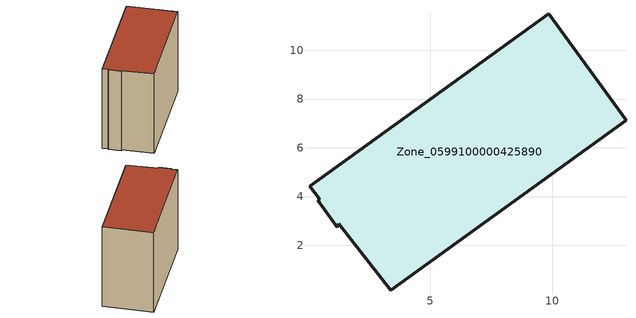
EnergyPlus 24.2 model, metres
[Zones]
Zone_0599100000425890
 floor ground (C_G): 3.38,0.15 1.25,2.88 1.19,2.75 0.39,3.84 0.46,3.9 0.05,4.42 9.86,11.5 13.03,7.13 z0
 wall outside (C_F): 9.86,11.5 0.05,4.42 0.46,3.9 0.39,3.84 1.19,2.75 1.25,2.88 3.38,0.15 13.03,7.13 9.86,11.5 z0:9.7
 roof outside (C_R): 1.25,2.88 3.38,0.15 13.03,7.13 9.86,11.5 0.05,4.42 0.46,3.9 0.39,3.84 1.19,2.75 z9.7
[BUILDING]
Pand.0599100000425890: North Axis=0; Terrain=City; Loads Convergence Tolerance Value=0.04; Temperature Convergence Tolerance Value=0.4; Solar Distribution=FullExterior; Maximum Number of Warmup Days=25; Minimum Number of Warmup Days=1
[Site:Location]
Rotterdam.The.Hague.AP_ZH_NLD Design_Conditions: Latitude=51.96; Longitude=4.45; Time Zone=1; Elevation=-4.5
[SITE:GROUNDTEMPERATURE:BUILDINGSURFACE]
18, 18, 18, 18, 18, 18, 18, 18, 18, 18, 18, 18
[MATERIAL] Thermal Absorptance=0.9; Solar Absorptance=0.7; Visible Absorptance=0.7
Name | Roughness | Thickness | Conductivity | Density | Specific Heat
G.TI.2006-2014 | MediumSmooth | 0.15 | 0.06 | 540 | 1210
F.TI.2006-2014 | Rough | 0.3 | 0.12 | 1920 | 840
R.TI.2006-2014 | MediumRough | 0.2 | 0.08 | 1500 | 1000
[CONSTRUCTION]
C_G: G.TI.2006-2014
C_F: F.TI.2006-2014
C_R: R.TI.2006-2014
[ZONE]
Zone_0599100000425890: Type=1; Multiplier=1; Ceiling Height=Autocalculate; Volume=Autocalculate; Floor Area=autocalculate; Part of Total Floor Area=Yes
[ZONEINFILTRATION:DESIGNFLOWRATE]
Infil_Zone_0599100000425890: Zone or ZoneList or Space or SpaceList=Zone_0599100000425890; Schedule=AlwaysOn; Design Flow Rate Calculation Method=Flow/Area; Flow Rate per Floor Area=0.0015; Constant Term Coefficient=1; Temperature Term Coefficient=0; Velocity Term Coefficient=0; Velocity Squared Term Coefficient=0
[HVACTEMPLATE:ZONE:IDEALLOADSAIRSYSTEM]
Zone_0599100000425890: Maximum Heating Supply Air Temperature=50; Minimum Cooling Supply Air Temperature=13; Maximum Heating Supply Air Humidity Ratio=0.0156; Minimum Cooling Supply Air Humidity Ratio=0.0077; Heating Limit=NoLimit; Cooling Limit=NoLimit; Dehumidification Control Type=ConstantSensibleHeatRatio; Cooling Sensible Heat Ratio=0.7; Dehumidification Setpoint=60; Humidification Control Type=None; Humidification Setpoint=30; Outdoor Air Method=None; Outdoor Air Flow Rate per Person=0.00944; Outdoor Air Flow Rate per Zone Floor Area=0; Outdoor Air Flow Rate per Zone=0; Demand Controlled Ventilation Type=None; Outdoor Air Economizer Type=NoEconomizer; Heat Recovery Type=None; Sensible Heat Recovery Effectiveness=0.7; Latent Heat Recovery Effectiveness=0.65
[ZONECONTROL:THERMOSTAT]
ThermostatControl_Zone_0599100000425890: Zone or ZoneList=Zone_0599100000425890; Control Type Schedule=DualSetpointControlType; Control 1=Thermostat_Zone_0599100000425890; Temperature Difference Between Cutout And Setpoint=0
[THERMOSTATSETPOINT:DUALSETPOINT]
Thermostat_Zone_0599100000425890: Heating Setpoint Temperature Schedule=HeatingSetpoint_Zone_0599100000425890; Cooling Setpoint Temperature Schedule=CoolingSetpoint_Zone_0599100000425890
[SCHEDULE:COMPACT]
HeatingSetpoint_Zone_0599100000425890: Through: 12/31, For: AllDays, Until: 24:00, 21
CoolingSetpoint_Zone_0599100000425890: Through: 12/31, For: AllDays, Until: 24:00, 24
DualSetpointControlType: Through: 12/31, For: AllDays, Until: 24:00, 4
AlwaysOn: Through: 12/31, For: AllDays, Until: 24:00, 1
